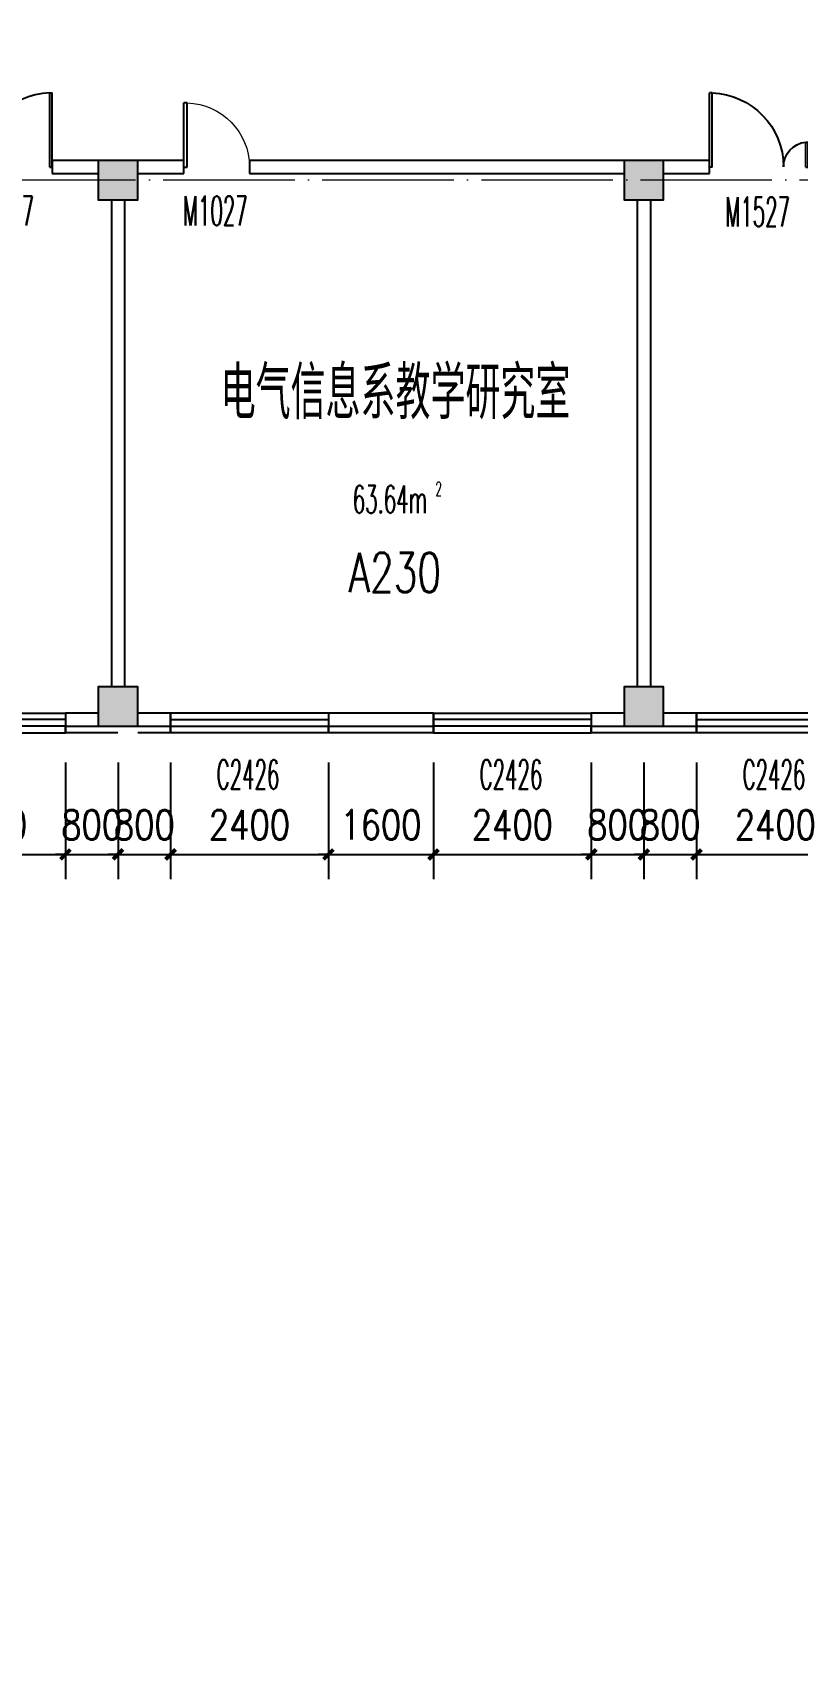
# Model space of a CAD drawing. Extents: x 1417642 to 3570900, y 124798 to 1191112.
# Drawn here: x 1476079 to 1487715, y 585271 to 610014 of the extents above; entities that cross this region are included whole.
import ezdxf

# ---------------------------------------------------------------- set-up
doc = ezdxf.new("R2010")
doc.units = 0
doc.header["$LTSCALE"] = 1000
doc.header["$MEASUREMENT"] = 0
doc.linetypes.add('DOTE', pattern=[2.42, 2, -0.2, 0.02, -0.2])
doc.layers.get('0').update_dxf_attribs({"linetype": 'CONTINUOUS'})
doc.layers.get('Defpoints').update_dxf_attribs({"linetype": 'CONTINUOUS'})
for name, color, linetype in [('colu', 2, 'CONTINUOUS'), ('COLUMN', 9, 'CONTINUOUS'), ('DOTE', 1, 'DOTE'), ('PUB_DIM', 3, 'CONTINUOUS'), ('PUB_HATCH', 8, 'CONTINUOUS'), ('PUB_TEXT', 40, 'CONTINUOUS'), ('SPACE', 7, 'CONTINUOUS'), ('SURFACE', 6, 'CONTINUOUS'), ('tiaozheng', 20, 'CONTINUOUS'), ('WALL', 4, 'CONTINUOUS'), ('WINDOW', 2, 'CONTINUOUS'), ('WINDOW_TEXT', 7, 'CONTINUOUS'), ('填充', 252, 'CONTINUOUS'), ('柱填充', 8, 'CONTINUOUS')]:
    doc.layers.add(name, color=color, linetype=linetype)
doc.styles.add('_TCH_SPACE', font='ROMANS', dxfattribs={"width": 0.7, "height": 5, "bigfont": 'Z'})
doc.styles.add('_TCH_WINDOW', font='ROMANS.shx', dxfattribs={"width": 0.7, "height": 400, "bigfont": 'Z.shx'})
doc.styles.add('DIM_FONT', font='SIMPLEX.shx', dxfattribs={"width": 0.8})
doc.styles.add('Z', font='ROMANS', dxfattribs={"width": 0.7, "bigfont": 'Z'})
doc.dimstyles.new('DIMN150', dxfattribs={"dimscale": 1.5, "dimtxt": 300, "dimasz": 100, "dimexe": 250, "dimexo": 300, "dimgap": 150, "dimtad": 1, "dimdec": 0, "dimzin": 0, "dimdsep": 46, "dimtxsty": 'DIM_FONT', "dimblk": 'ARCHTICK', "dimcen": 0.09, "dimdle": 1.5, "dimclrt": 7, "dimazin": 2, "dimtfac": 1, "dimtdec": 0, "dimtix": 1, "dimtmove": 2, "dimatfit": 3, "dimldrblk": 'ARCHTICK', "dimfxl": 1, "dimtolj": 1, "dimtzin": 0, "dimarcsym": 0})

# ---------------------------------------------------------------- blocks, each defined once
blk = doc.blocks.new('896')
at = {"layer": '柱填充'}
h = blk.add_hatch(color=256, dxfattribs=at)
h.paths.add_polyline_path([(1580873, 568265), (1580873, 568965), (1580273, 568965), (1580273, 568265)])
h.paths.add_polyline_path([(1572873, 568265), (1572873, 568965), (1572273, 568965), (1572273, 568265)])
h.paths.add_polyline_path([(1564873, 568265), (1564873, 568965), (1564273, 568965), (1564273, 568265)])
h.paths.add_polyline_path([(1556873, 568265), (1556873, 568965), (1556273, 568965), (1556273, 568265)])
h.paths.add_polyline_path([(1546873, 568265), (1546873, 568965), (1546273, 568965), (1546273, 568265)])
h.paths.add_polyline_path([(1536873, 568265), (1536873, 568965), (1536273, 568965), (1536273, 568265)])
h.paths.add_polyline_path([(1533273, 568265), (1533273, 568965), (1532673, 568965), (1532673, 568265)])
h.paths.add_polyline_path([(1523273, 568365), (1523273, 568965), (1522673, 568965), (1522673, 568365)])
h.paths.add_polyline_path([(1590123, 558965), (1589423, 558965), (1589423, 558365), (1590123, 558365)])
h.paths.add_polyline_path([(1580923, 558365), (1580923, 559065), (1580223, 559065), (1580223, 558365)])
h.paths.add_polyline_path([(1572923, 558365), (1572923, 559065), (1572223, 559065), (1572223, 558365)])
h.paths.add_polyline_path([(1564923, 558365), (1564923, 559065), (1564223, 559065), (1564223, 558365)])
h.paths.add_polyline_path([(1556923, 558365), (1556923, 559065), (1556223, 559065), (1556223, 558365)])
h.paths.add_polyline_path([(1546923, 558365), (1546923, 559065), (1546223, 559065), (1546223, 558365)])
h.paths.add_polyline_path([(1536873, 558365), (1536873, 558965), (1536273, 558965), (1536273, 558365)])
h.paths.add_polyline_path([(1533273, 558365), (1533273, 558965), (1532673, 558965), (1532673, 558365)])
h.paths.add_polyline_path([(1523372, 558965), (1522672, 558965), (1522672, 558365), (1523372, 558365)])
h.paths.add_polyline_path([(1590123, 554765), (1590123, 555365), (1589523, 555365), (1589523, 554765)])
h.paths.add_polyline_path([(1580873, 554765), (1580873, 555365), (1580273, 555365), (1580273, 554765)])
h.paths.add_polyline_path([(1572873, 554765), (1572873, 555365), (1572273, 555365), (1572273, 554765)])
h.paths.add_polyline_path([(1564873, 554765), (1564873, 555365), (1564273, 555365), (1564273, 554765)])
h.paths.add_polyline_path([(1556873, 554765), (1556873, 555365), (1556273, 555365), (1556273, 554765)])
h.paths.add_polyline_path([(1546873, 554765), (1546873, 555365), (1546273, 555365), (1546273, 554765)])
h.paths.add_polyline_path([(1536873, 554765), (1536873, 555365), (1536273, 555365), (1536273, 554765)])
h.paths.add_polyline_path([(1533273, 554765), (1533273, 555365), (1532673, 555365), (1532673, 554765)])
h.paths.add_polyline_path([(1523372, 555365), (1522672, 555365), (1522672, 554765), (1523372, 554765)])
h.paths.add_polyline_path([(1590123, 546765), (1590123, 547365), (1589523, 547365), (1589523, 546765)])
h.paths.add_polyline_path([(1580873, 546765), (1580873, 547365), (1580273, 547365), (1580273, 546765)])
h.paths.add_polyline_path([(1572873, 546765), (1572873, 547365), (1572273, 547365), (1572273, 546765)])
h.paths.add_polyline_path([(1564873, 546765), (1564873, 547365), (1564273, 547365), (1564273, 546765)])
h.paths.add_polyline_path([(1556873, 546765), (1556873, 547365), (1556273, 547365), (1556273, 546765)])
h.paths.add_polyline_path([(1546873, 546715), (1546873, 547415), (1546173, 547415), (1546173, 546715)])
h.paths.add_polyline_path([(1536973, 546715), (1536973, 547415), (1536273, 547415), (1536273, 546715)])
h.paths.add_polyline_path([(1533273, 546715), (1533273, 547415), (1532573, 547415), (1532573, 546715)])
h.paths.add_polyline_path([(1523372, 547365), (1522672, 547365), (1522672, 546765), (1523372, 546765)])
h.paths.add_polyline_path([(1546873, 539365), (1546173, 539365), (1546173, 538765), (1546873, 538765)])
h.paths.add_polyline_path([(1536973, 538715), (1536973, 539415), (1536273, 539415), (1536273, 538715)])
h.paths.add_polyline_path([(1533273, 538715), (1533273, 539415), (1532573, 539415), (1532573, 538715)])
h.paths.add_polyline_path([(1523372, 539365), (1522672, 539365), (1522672, 538765), (1523372, 538765)])
h.paths.add_polyline_path([(1546873, 531365), (1546173, 531365), (1546173, 530765), (1546873, 530765)])
h.paths.add_polyline_path([(1536973, 530715), (1536973, 531415), (1536273, 531415), (1536273, 530715)])
h.paths.add_polyline_path([(1533273, 530715), (1533273, 531415), (1532573, 531415), (1532573, 530715)])
h.paths.add_polyline_path([(1523372, 531365), (1522672, 531365), (1522672, 530765), (1523372, 530765)])
h.paths.add_polyline_path([(1546873, 523365), (1546173, 523365), (1546173, 522765), (1546873, 522765)])
h.paths.add_polyline_path([(1536973, 522715), (1536973, 523415), (1536273, 523415), (1536273, 522715)])
h.paths.add_polyline_path([(1533273, 522715), (1533273, 523415), (1532573, 523415), (1532573, 522715)])
h.paths.add_polyline_path([(1523372, 523365), (1522672, 523365), (1522672, 522765), (1523372, 522765)])
h.paths.add_polyline_path([(1546873, 515365), (1546173, 515365), (1546173, 514765), (1546873, 514765)])
h.paths.add_polyline_path([(1536973, 514715), (1536973, 515415), (1536273, 515415), (1536273, 514715)])
h.paths.add_polyline_path([(1533273, 514715), (1533273, 515415), (1532573, 515415), (1532573, 514715)])
h.paths.add_polyline_path([(1523372, 515365), (1522672, 515365), (1522672, 514765), (1523372, 514765)])
h.paths.add_polyline_path([(1546873, 507365), (1546173, 507365), (1546173, 506765), (1546873, 506765)])
h.paths.add_polyline_path([(1536973, 506715), (1536973, 507415), (1536273, 507415), (1536273, 506715)])
h.paths.add_polyline_path([(1533273, 506715), (1533273, 507415), (1532573, 507415), (1532573, 506715)])
h.paths.add_polyline_path([(1523372, 507365), (1522672, 507365), (1522672, 506765), (1523372, 506765)])
h.paths.add_polyline_path([(1546873, 499365), (1546173, 499365), (1546173, 498765), (1546873, 498765)])
h.paths.add_polyline_path([(1536973, 498715), (1536973, 499415), (1536273, 499415), (1536273, 498715)])
h.paths.add_polyline_path([(1533273, 498715), (1533273, 499415), (1532573, 499415), (1532573, 498715)])
h.paths.add_polyline_path([(1523372, 499365), (1522672, 499365), (1522672, 498765), (1523372, 498765)])
h.paths.add_polyline_path([(1546873, 490765), (1546873, 491365), (1546273, 491365), (1546273, 490765)])
h.paths.add_polyline_path([(1536873, 490765), (1536873, 491365), (1536273, 491365), (1536273, 490765)])
h.paths.add_polyline_path([(1533273, 490765), (1533273, 491365), (1532673, 491365), (1532673, 490765)])
h.paths.add_polyline_path([(1523273, 490765), (1523273, 491365), (1522673, 491365), (1522673, 490765)])
at = {"layer": 'colu'}
for points in [[(1556873, 554765), (1556873, 555365), (1556273, 555365), (1556273, 554765)], [(1564873, 554765), (1564873, 555365), (1564273, 555365), (1564273, 554765)], [(1556873, 546765), (1556873, 547365), (1556273, 547365), (1556273, 546765)], [(1564873, 546765), (1564873, 547365), (1564273, 547365), (1564273, 546765)]]:
    blk.add_lwpolyline(points, close=True, dxfattribs=at)
blk = doc.blocks.new('_ArchTick')
at = {"color": 0, "linetype": 'ByBlock', "const_width": 0.4}
blk.add_lwpolyline([(-0.5, -0.5), (0.5, 0.5)], dxfattribs=at)
blk = doc.blocks.new('*D2706')
at = {"layer": 'Defpoints', "color": 0}
for p in [(1474179, 599371), (1476579, 599371), (1476579, 597522)]:
    blk.add_point(p, dxfattribs=at)
at = {"layer": 'PUB_DIM', "color": 0, "lineweight": -2}
for p, q in [((1474179, 598921), (1474179, 597147)), ((1476579, 598921), (1476579, 597147)), ((1474176, 597522), (1476581, 597522))]:
    blk.add_line(p, q, dxfattribs=at)
at = {"layer": 'PUB_DIM', "color": 0, "lineweight": -2, "xscale": 150, "yscale": 150, "zscale": 150, "rotation": 180}
blk.add_blockref('_ArchTick', (1474179, 597522), dxfattribs=at)
at = {"layer": 'PUB_DIM', "color": 0, "lineweight": -2, "xscale": 150, "yscale": 150, "zscale": 150}
blk.add_blockref('_ArchTick', (1476579, 597522), dxfattribs=at)
at = {"layer": 'PUB_DIM', "color": 7, "insert": (1475379, 597972), "char_height": 450, "attachment_point": 5, "style": 'DIM_FONT'}
blk.add_mtext('\\A1;2400', dxfattribs=at)
blk = doc.blocks.new('*D2707')
at = {"layer": 'Defpoints', "color": 0}
for p in [(1476579, 599371), (1477379, 599371), (1477379, 597522)]:
    blk.add_point(p, dxfattribs=at)
at = {"layer": 'PUB_DIM', "color": 0, "lineweight": -2}
for p, q in [((1476579, 598921), (1476579, 597147)), ((1477379, 598921), (1477379, 597147)), ((1476579, 597522), (1476429, 597522)), ((1476579, 597522), (1477379, 597522)), ((1477379, 597522), (1477529, 597522))]:
    blk.add_line(p, q, dxfattribs=at)
at = {"layer": 'PUB_DIM', "color": 0, "lineweight": -2, "xscale": 150, "yscale": 150, "zscale": 150}
blk.add_blockref('_ArchTick', (1476579, 597522), dxfattribs=at)
at = {"layer": 'PUB_DIM', "color": 0, "lineweight": -2, "xscale": 150, "yscale": 150, "zscale": 150, "rotation": 180}
blk.add_blockref('_ArchTick', (1477379, 597522), dxfattribs=at)
at = {"layer": 'PUB_DIM', "color": 7, "insert": (1476979, 597972), "char_height": 450, "attachment_point": 5, "style": 'DIM_FONT'}
blk.add_mtext('\\A1;800', dxfattribs=at)
blk = doc.blocks.new('*D2708')
at = {"layer": 'Defpoints', "color": 0}
for p in [(1477379, 599371), (1478179, 599371), (1478179, 597522)]:
    blk.add_point(p, dxfattribs=at)
at = {"layer": 'PUB_DIM', "color": 0, "lineweight": -2}
for p, q in [((1477379, 598921), (1477379, 597147)), ((1478179, 598921), (1478179, 597147)), ((1477379, 597522), (1477229, 597522)), ((1477379, 597522), (1478179, 597522)), ((1478179, 597522), (1478329, 597522))]:
    blk.add_line(p, q, dxfattribs=at)
at = {"layer": 'PUB_DIM', "color": 0, "lineweight": -2, "xscale": 150, "yscale": 150, "zscale": 150}
blk.add_blockref('_ArchTick', (1477379, 597522), dxfattribs=at)
at = {"layer": 'PUB_DIM', "color": 0, "lineweight": -2, "xscale": 150, "yscale": 150, "zscale": 150, "rotation": 180}
blk.add_blockref('_ArchTick', (1478179, 597522), dxfattribs=at)
at = {"layer": 'PUB_DIM', "color": 7, "insert": (1477779, 597972), "char_height": 450, "attachment_point": 5, "style": 'DIM_FONT'}
blk.add_mtext('\\A1;800', dxfattribs=at)
blk = doc.blocks.new('*D2709')
at = {"layer": 'Defpoints', "color": 0}
for p in [(1478179, 599371), (1480579, 599371), (1480579, 597522)]:
    blk.add_point(p, dxfattribs=at)
at = {"layer": 'PUB_DIM', "color": 0, "lineweight": -2}
for p, q in [((1478179, 598921), (1478179, 597147)), ((1480579, 598921), (1480579, 597147)), ((1478176, 597522), (1480581, 597522))]:
    blk.add_line(p, q, dxfattribs=at)
at = {"layer": 'PUB_DIM', "color": 0, "lineweight": -2, "xscale": 150, "yscale": 150, "zscale": 150, "rotation": 180}
blk.add_blockref('_ArchTick', (1478179, 597522), dxfattribs=at)
at = {"layer": 'PUB_DIM', "color": 0, "lineweight": -2, "xscale": 150, "yscale": 150, "zscale": 150}
blk.add_blockref('_ArchTick', (1480579, 597522), dxfattribs=at)
at = {"layer": 'PUB_DIM', "color": 7, "insert": (1479379, 597972), "char_height": 450, "attachment_point": 5, "style": 'DIM_FONT'}
blk.add_mtext('\\A1;2400', dxfattribs=at)
blk = doc.blocks.new('*D2710')
at = {"layer": 'Defpoints', "color": 0}
for p in [(1480579, 599371), (1482179, 599371), (1482179, 597522)]:
    blk.add_point(p, dxfattribs=at)
at = {"layer": 'PUB_DIM', "color": 0, "lineweight": -2}
for p, q in [((1480579, 598921), (1480579, 597147)), ((1482179, 598921), (1482179, 597147)), ((1480579, 597522), (1480429, 597522)), ((1480579, 597522), (1482179, 597522)), ((1482179, 597522), (1482329, 597522))]:
    blk.add_line(p, q, dxfattribs=at)
at = {"layer": 'PUB_DIM', "color": 0, "lineweight": -2, "xscale": 150, "yscale": 150, "zscale": 150}
blk.add_blockref('_ArchTick', (1480579, 597522), dxfattribs=at)
at = {"layer": 'PUB_DIM', "color": 0, "lineweight": -2, "xscale": 150, "yscale": 150, "zscale": 150, "rotation": 180}
blk.add_blockref('_ArchTick', (1482179, 597522), dxfattribs=at)
at = {"layer": 'PUB_DIM', "color": 7, "insert": (1481379, 597972), "char_height": 450, "attachment_point": 5, "style": 'DIM_FONT'}
blk.add_mtext('\\A1;1600', dxfattribs=at)
blk = doc.blocks.new('*D2711')
at = {"layer": 'Defpoints', "color": 0}
for p in [(1482179, 599371), (1484579, 599371), (1484579, 597522)]:
    blk.add_point(p, dxfattribs=at)
at = {"layer": 'PUB_DIM', "color": 0, "lineweight": -2}
for p, q in [((1482179, 598921), (1482179, 597147)), ((1484579, 598921), (1484579, 597147)), ((1482176, 597522), (1484581, 597522))]:
    blk.add_line(p, q, dxfattribs=at)
at = {"layer": 'PUB_DIM', "color": 0, "lineweight": -2, "xscale": 150, "yscale": 150, "zscale": 150, "rotation": 180}
blk.add_blockref('_ArchTick', (1482179, 597522), dxfattribs=at)
at = {"layer": 'PUB_DIM', "color": 0, "lineweight": -2, "xscale": 150, "yscale": 150, "zscale": 150}
blk.add_blockref('_ArchTick', (1484579, 597522), dxfattribs=at)
at = {"layer": 'PUB_DIM', "color": 7, "insert": (1483379, 597972), "char_height": 450, "attachment_point": 5, "style": 'DIM_FONT'}
blk.add_mtext('\\A1;2400', dxfattribs=at)
blk = doc.blocks.new('*D2712')
at = {"layer": 'Defpoints', "color": 0}
for p in [(1484579, 599371), (1485379, 599371), (1485379, 597522)]:
    blk.add_point(p, dxfattribs=at)
at = {"layer": 'PUB_DIM', "color": 0, "lineweight": -2}
for p, q in [((1484579, 598921), (1484579, 597147)), ((1485379, 598921), (1485379, 597147)), ((1484579, 597522), (1484429, 597522)), ((1484579, 597522), (1485379, 597522)), ((1485379, 597522), (1485529, 597522))]:
    blk.add_line(p, q, dxfattribs=at)
at = {"layer": 'PUB_DIM', "color": 0, "lineweight": -2, "xscale": 150, "yscale": 150, "zscale": 150}
blk.add_blockref('_ArchTick', (1484579, 597522), dxfattribs=at)
at = {"layer": 'PUB_DIM', "color": 0, "lineweight": -2, "xscale": 150, "yscale": 150, "zscale": 150, "rotation": 180}
blk.add_blockref('_ArchTick', (1485379, 597522), dxfattribs=at)
at = {"layer": 'PUB_DIM', "color": 7, "insert": (1484979, 597972), "char_height": 450, "attachment_point": 5, "style": 'DIM_FONT'}
blk.add_mtext('\\A1;800', dxfattribs=at)
blk = doc.blocks.new('*D2713')
at = {"layer": 'Defpoints', "color": 0}
for p in [(1485379, 599371), (1486179, 599371), (1486179, 597522)]:
    blk.add_point(p, dxfattribs=at)
at = {"layer": 'PUB_DIM', "color": 0, "lineweight": -2}
for p, q in [((1485379, 598921), (1485379, 597147)), ((1486179, 598921), (1486179, 597147)), ((1485379, 597522), (1485229, 597522)), ((1485379, 597522), (1486179, 597522)), ((1486179, 597522), (1486329, 597522))]:
    blk.add_line(p, q, dxfattribs=at)
at = {"layer": 'PUB_DIM', "color": 0, "lineweight": -2, "xscale": 150, "yscale": 150, "zscale": 150}
blk.add_blockref('_ArchTick', (1485379, 597522), dxfattribs=at)
at = {"layer": 'PUB_DIM', "color": 0, "lineweight": -2, "xscale": 150, "yscale": 150, "zscale": 150, "rotation": 180}
blk.add_blockref('_ArchTick', (1486179, 597522), dxfattribs=at)
at = {"layer": 'PUB_DIM', "color": 7, "insert": (1485779, 597972), "char_height": 450, "attachment_point": 5, "style": 'DIM_FONT'}
blk.add_mtext('\\A1;800', dxfattribs=at)
blk = doc.blocks.new('*D2714')
at = {"layer": 'Defpoints', "color": 0}
for p in [(1486179, 599371), (1488579, 599371), (1488579, 597522)]:
    blk.add_point(p, dxfattribs=at)
at = {"layer": 'PUB_DIM', "color": 0, "lineweight": -2}
for p, q in [((1486179, 598921), (1486179, 597147)), ((1488579, 598921), (1488579, 597147)), ((1486176, 597522), (1488581, 597522))]:
    blk.add_line(p, q, dxfattribs=at)
at = {"layer": 'PUB_DIM', "color": 0, "lineweight": -2, "xscale": 150, "yscale": 150, "zscale": 150, "rotation": 180}
blk.add_blockref('_ArchTick', (1486179, 597522), dxfattribs=at)
at = {"layer": 'PUB_DIM', "color": 0, "lineweight": -2, "xscale": 150, "yscale": 150, "zscale": 150}
blk.add_blockref('_ArchTick', (1488579, 597522), dxfattribs=at)
at = {"layer": 'PUB_DIM', "color": 7, "insert": (1487379, 597972), "char_height": 450, "attachment_point": 5, "style": 'DIM_FONT'}
blk.add_mtext('\\A1;2400', dxfattribs=at)
blk = doc.blocks.new('_FZH')
blk.add_lwpolyline([(-0.5, -0.5), (0.5, -0.5), (0.5, 0.5), (-0.5, 0.5)], close=True)
at = {"layer": 'PUB_HATCH'}
blk.add_solid([(-0.5, -0.5), (0.5, -0.5), (-0.5, 0.5), (0.5, 0.5)], dxfattribs=at)
blk = doc.blocks.new('$TCHSYS$WIN2D')
for p, q in [((-0.5, 0.5), (0.5, 0.5)), ((-0.5, 0.5), (-0.5, -0.5)), ((0.5, 0.5), (0.5, -0.5)), ((0.5, 0.167), (-0.5, 0.167)), ((0.5, -0.167), (-0.5, -0.167)), ((-0.5, -0.5), (0.5, -0.5))]:
    blk.add_line(p, q)
blk = doc.blocks.new('$DorLib2D$00000225')
at = {"color": 0}
for p, q in [((0.475, -0.001), (0.475, 0.752)), ((0.475, 0.752), (0.5, 0.752)), ((0.5, -0.001), (0.5, 0.752)), ((-0.5, 0), (-0.5, 0.252)), ((-0.475, 0.252), (-0.5, 0.252)), ((-0.475, 0), (-0.475, 0.252)), ((-0.475, 0), (-0.5, 0)), ((0.475, -0.001), (0.5, -0.001))]:
    blk.add_line(p, q, dxfattribs=at)
for centre, radius, start, end in [((0.505, -0.002), 0.755, 92.2493, 179.7238), ((-0.501, 0.003), 0.251, 359.7899, 84.0974)]:
    blk.add_arc(centre, radius, start, end, dxfattribs=at)
blk = doc.blocks.new('$DorLib2D$00000001')
for p, q in [((0.45, 0.975), (0.5, 0.975)), ((0.45, 0), (0.45, 0.975)), ((0.5, 0), (0.5, 0.975)), ((0.5, 0), (0.45, 0))]:
    blk.add_line(p, q)
at = {"lineweight": 13}
blk.add_arc((0.475, 0), 0.975, 91.4693, 180, dxfattribs=at)

msp = doc.modelspace()

# ---------------------------------------------------------------- linework, layer by layer
at = {"layer": 'DOTE', "lineweight": 0, "elevation": 0}
msp.add_lwpolyline([(1596227.1, 607770.9), (1432052.3, 607770.9)], dxfattribs=at)
at = {"layer": 'SURFACE'}
for p, q in [((1476578.7, 599370.9), (1476578.7, 599470.9)), ((1477378.7, 599370.9), (1476578.7, 599370.9)), ((1478178.7, 599370.9), (1477678.7, 599370.9)), ((1478178.7, 599370.9), (1478178.7, 599470.9)), ((1480578.7, 599370.9), (1480578.7, 599470.9)), ((1482178.7, 599370.9), (1480578.7, 599370.9)), ((1482178.7, 599370.9), (1482178.7, 599470.9)), ((1484578.7, 599370.9), (1484578.7, 599470.9)), ((1485378.7, 599370.9), (1484578.7, 599370.9)), ((1486178.7, 599370.9), (1485378.7, 599370.9)), ((1486178.7, 599370.9), (1486178.7, 599470.9))]:
    msp.add_line(p, q, dxfattribs=at)
at = {"layer": 'WALL'}
for p, q in [((1477078.7, 608070.9), (1476378.7, 608070.9)), ((1476378.7, 608070.9), (1476378.7, 607870.9)), ((1478378.7, 608070.9), (1477678.7, 608070.9)), ((1478378.7, 607870.9), (1478378.7, 608070.9)), ((1485078.7, 608070.9), (1479378.7, 608070.9)), ((1479378.7, 608070.9), (1479378.7, 607870.9)), ((1486378.7, 608070.9), (1485678.7, 608070.9)), ((1486378.7, 607870.9), (1486378.7, 608070.9)), ((1476378.7, 607870.9), (1477078.7, 607870.9)), ((1477678.7, 607870.9), (1478378.7, 607870.9)), ((1479378.7, 607870.9), (1485078.7, 607870.9)), ((1485678.7, 607870.9), (1486378.7, 607870.9)), ((1477278.7, 607470.9), (1477278.7, 600070.9)), ((1477478.7, 607470.9), (1477478.7, 600070.9)), ((1485278.7, 607470.9), (1485278.7, 600070.9)), ((1485478.7, 607470.9), (1485478.7, 600070.9)), ((1477078.7, 599670.9), (1476578.7, 599670.9)), ((1476578.7, 599670.9), (1476578.7, 599470.9)), ((1478178.7, 599670.9), (1477678.7, 599670.9)), ((1478178.7, 599470.9), (1478178.7, 599670.9)), ((1482178.7, 599670.9), (1480578.7, 599670.9)), ((1480578.7, 599670.9), (1480578.7, 599470.9)), ((1482178.7, 599470.9), (1482178.7, 599670.9)), ((1485078.7, 599670.9), (1484578.7, 599670.9)), ((1484578.7, 599670.9), (1484578.7, 599470.9)), ((1486178.7, 599670.9), (1485678.7, 599670.9)), ((1486178.7, 599470.9), (1486178.7, 599670.9)), ((1476578.7, 599470.9), (1477078.7, 599470.9)), ((1477678.7, 599470.9), (1478178.7, 599470.9)), ((1480578.7, 599470.9), (1482178.7, 599470.9)), ((1484578.7, 599470.9), (1485078.7, 599470.9)), ((1485678.7, 599470.9), (1486178.7, 599470.9))]:
    msp.add_line(p, q, dxfattribs=at)

# ---------------------------------------------------------------- block references
at = {"layer": 'COLUMN', "lineweight": 0, "xscale": 600, "yscale": 600, "zscale": 600}
for p in [(1477378.7, 607770.9, 0), (1485378.7, 607770.9, 0), (1477378.7, 599770.9, 0), (1485378.7, 599770.9, 0)]:
    msp.add_blockref('_FZH', p, dxfattribs=at)
at = {"layer": 'tiaozheng'}
msp.add_blockref('896', (-79194.1, 52705.8, 0), dxfattribs=at)
at = {"layer": 'WINDOW', "lineweight": 0}
ref = msp.add_blockref('$DorLib2D$00000225', (1475628.7, 607970.9), dxfattribs=dict(at, xscale=-1500, yscale=-1500, zscale=-1500, rotation=180))
ref.add_attrib('A', 'M1527', (1475119.4, 607080.3), dxfattribs={"layer": 'WINDOW_TEXT', "lineweight": 0, "height": 446.25, "style": '_TCH_WINDOW', "width": 0.494118})
ref = msp.add_blockref('$DorLib2D$00000001', (1478878.7, 607970.9), dxfattribs=dict(at, xscale=1000, yscale=-1000, zscale=1000, rotation=180))
ref.add_attrib('A', 'M1027', (1478369.4, 607082.5), dxfattribs={"layer": 'WINDOW_TEXT', "lineweight": 0, "height": 446.25, "style": '_TCH_WINDOW', "width": 0.494118})
ref = msp.add_blockref('$DorLib2D$00000225', (1487128.7, 607970.9), dxfattribs=dict(at, xscale=1500, yscale=-1500, zscale=1500, rotation=180))
ref.add_attrib('A', 'M1527', (1486619.4, 607066.2), dxfattribs={"layer": 'WINDOW_TEXT', "lineweight": 0, "height": 446.25, "style": '_TCH_WINDOW', "width": 0.494118})
at = {"layer": 'WINDOW', "color": 2}
ref = msp.add_blockref('$TCHSYS$WIN2D', (1475378.7, 599520.9), dxfattribs=dict(at, xscale=-2400, yscale=-300, zscale=-2400, rotation=180))
ref.add_attrib('A', 'C2426', (1474879.9, 598499.7), dxfattribs={"layer": 'WINDOW_TEXT', "color": 2, "height": 446.25, "style": '_TCH_WINDOW', "width": 0.494118})
ref = msp.add_blockref('$TCHSYS$WIN2D', (1479378.7, 599520.9), dxfattribs=dict(at, xscale=2400, yscale=-300, zscale=2400, rotation=180))
ref.add_attrib('A', 'C2426', (1478879.9, 598514), dxfattribs={"layer": 'WINDOW_TEXT', "color": 2, "height": 446.25, "style": '_TCH_WINDOW', "width": 0.494118})
ref = msp.add_blockref('$TCHSYS$WIN2D', (1483378.7, 599520.9), dxfattribs=dict(at, xscale=-2400, yscale=-300, zscale=-2400, rotation=180))
ref.add_attrib('A', 'C2426', (1482879.9, 598514), dxfattribs={"layer": 'WINDOW_TEXT', "color": 2, "height": 446.25, "style": '_TCH_WINDOW', "width": 0.494118})
ref = msp.add_blockref('$TCHSYS$WIN2D', (1487378.7, 599520.9), dxfattribs=dict(at, xscale=2400, yscale=-300, zscale=2400, rotation=180))
ref.add_attrib('A', 'C2426', (1486879.9, 598514), dxfattribs={"layer": 'WINDOW_TEXT', "color": 2, "height": 446.25, "style": '_TCH_WINDOW', "width": 0.494118})

# ---------------------------------------------------------------- texts
at = {"layer": 'PUB_TEXT', "color": 1, "lineweight": 60, "style": 'Z', "width": 0.7}
msp.add_text('A230', height=600, dxfattribs=at).set_placement((1480889.9, 601507.5))
at = {"layer": 'SPACE', "style": '_TCH_SPACE', "width": 0.525}
for s, height, p in [('63.64m', 420, (1480950, 602711.2, 0)), ('2', 210, (1482210, 602973.7, 0))]:
    msp.add_text(s, height=height, dxfattribs=at).set_placement(p)
at = {"layer": '填充', "insert": (1481600.5, 604938.3), "char_height": 800, "width": 7440.035, "attachment_point": 2, "style": '_TCH_WINDOW'}
msp.add_mtext('{\\C2;电气信息系教学研究室}', dxfattribs=at)

# ---------------------------------------------------------------- dimensions: what is measured, and where the dimension line sits
at = {"layer": 'PUB_DIM'}
for p1, p2, picture, middle in [((1474178.7, 599370.9), (1476578.7, 599370.9), '*D2706', (1475378.7, 597972.1)), ((1476578.7, 599370.9), (1477378.7, 599370.9), '*D2707', (1476978.7, 597972.1)), ((1477378.7, 599370.9), (1478178.7, 599370.9), '*D2708', (1477778.7, 597972.1)), ((1478178.7, 599370.9), (1480578.7, 599370.9), '*D2709', (1479378.7, 597972.1)), ((1480578.7, 599370.9), (1482178.7, 599370.9), '*D2710', (1481378.7, 597972.1)), ((1482178.7, 599370.9), (1484578.7, 599370.9), '*D2711', (1483378.7, 597972.1)), ((1484578.7, 599370.9), (1485378.7, 599370.9), '*D2712', (1484978.7, 597972.1)), ((1485378.7, 599370.9), (1486178.7, 599370.9), '*D2713', (1485778.7, 597972.1)), ((1486178.7, 599370.9), (1488578.7, 599370.9), '*D2714', (1487378.7, 597972.1))]:
    dim = msp.add_aligned_dim(p1=p1, p2=p2, distance=-1848.8, dimstyle='DIMN150', dxfattribs=at)
    dim.commit()
    dim.dimension.update_dxf_attribs({"geometry": picture, "text_midpoint": middle})

doc.saveas('drawing.dxf')
